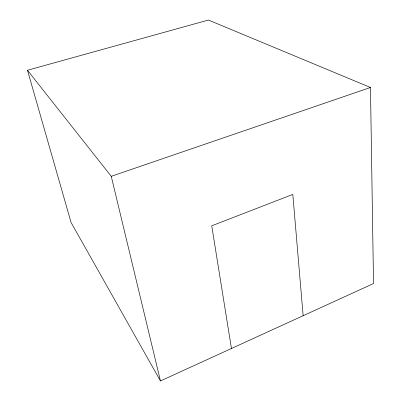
<?xml version="1.0" encoding="UTF-8"?>
<svg xmlns="http://www.w3.org/2000/svg" width="401" height="401" viewBox="0 0 401 401"><rect width="100%" height="100%" fill="white"/><g stroke="black" fill="none" stroke-linecap="round" stroke-linejoin="round"><path stroke-width="0.6" d="M160.46 380.95L373.531 283.532L370.469 87.488L208.43 20.05L27.468 70.265L71.092 222.52L160.46 380.95L111.252 176.315L27.468 70.265M111.252 176.315L370.469 87.488M231.442 348.499L211.733 225.813L292.81 194.415L303.141 315.717"/></g></svg>
